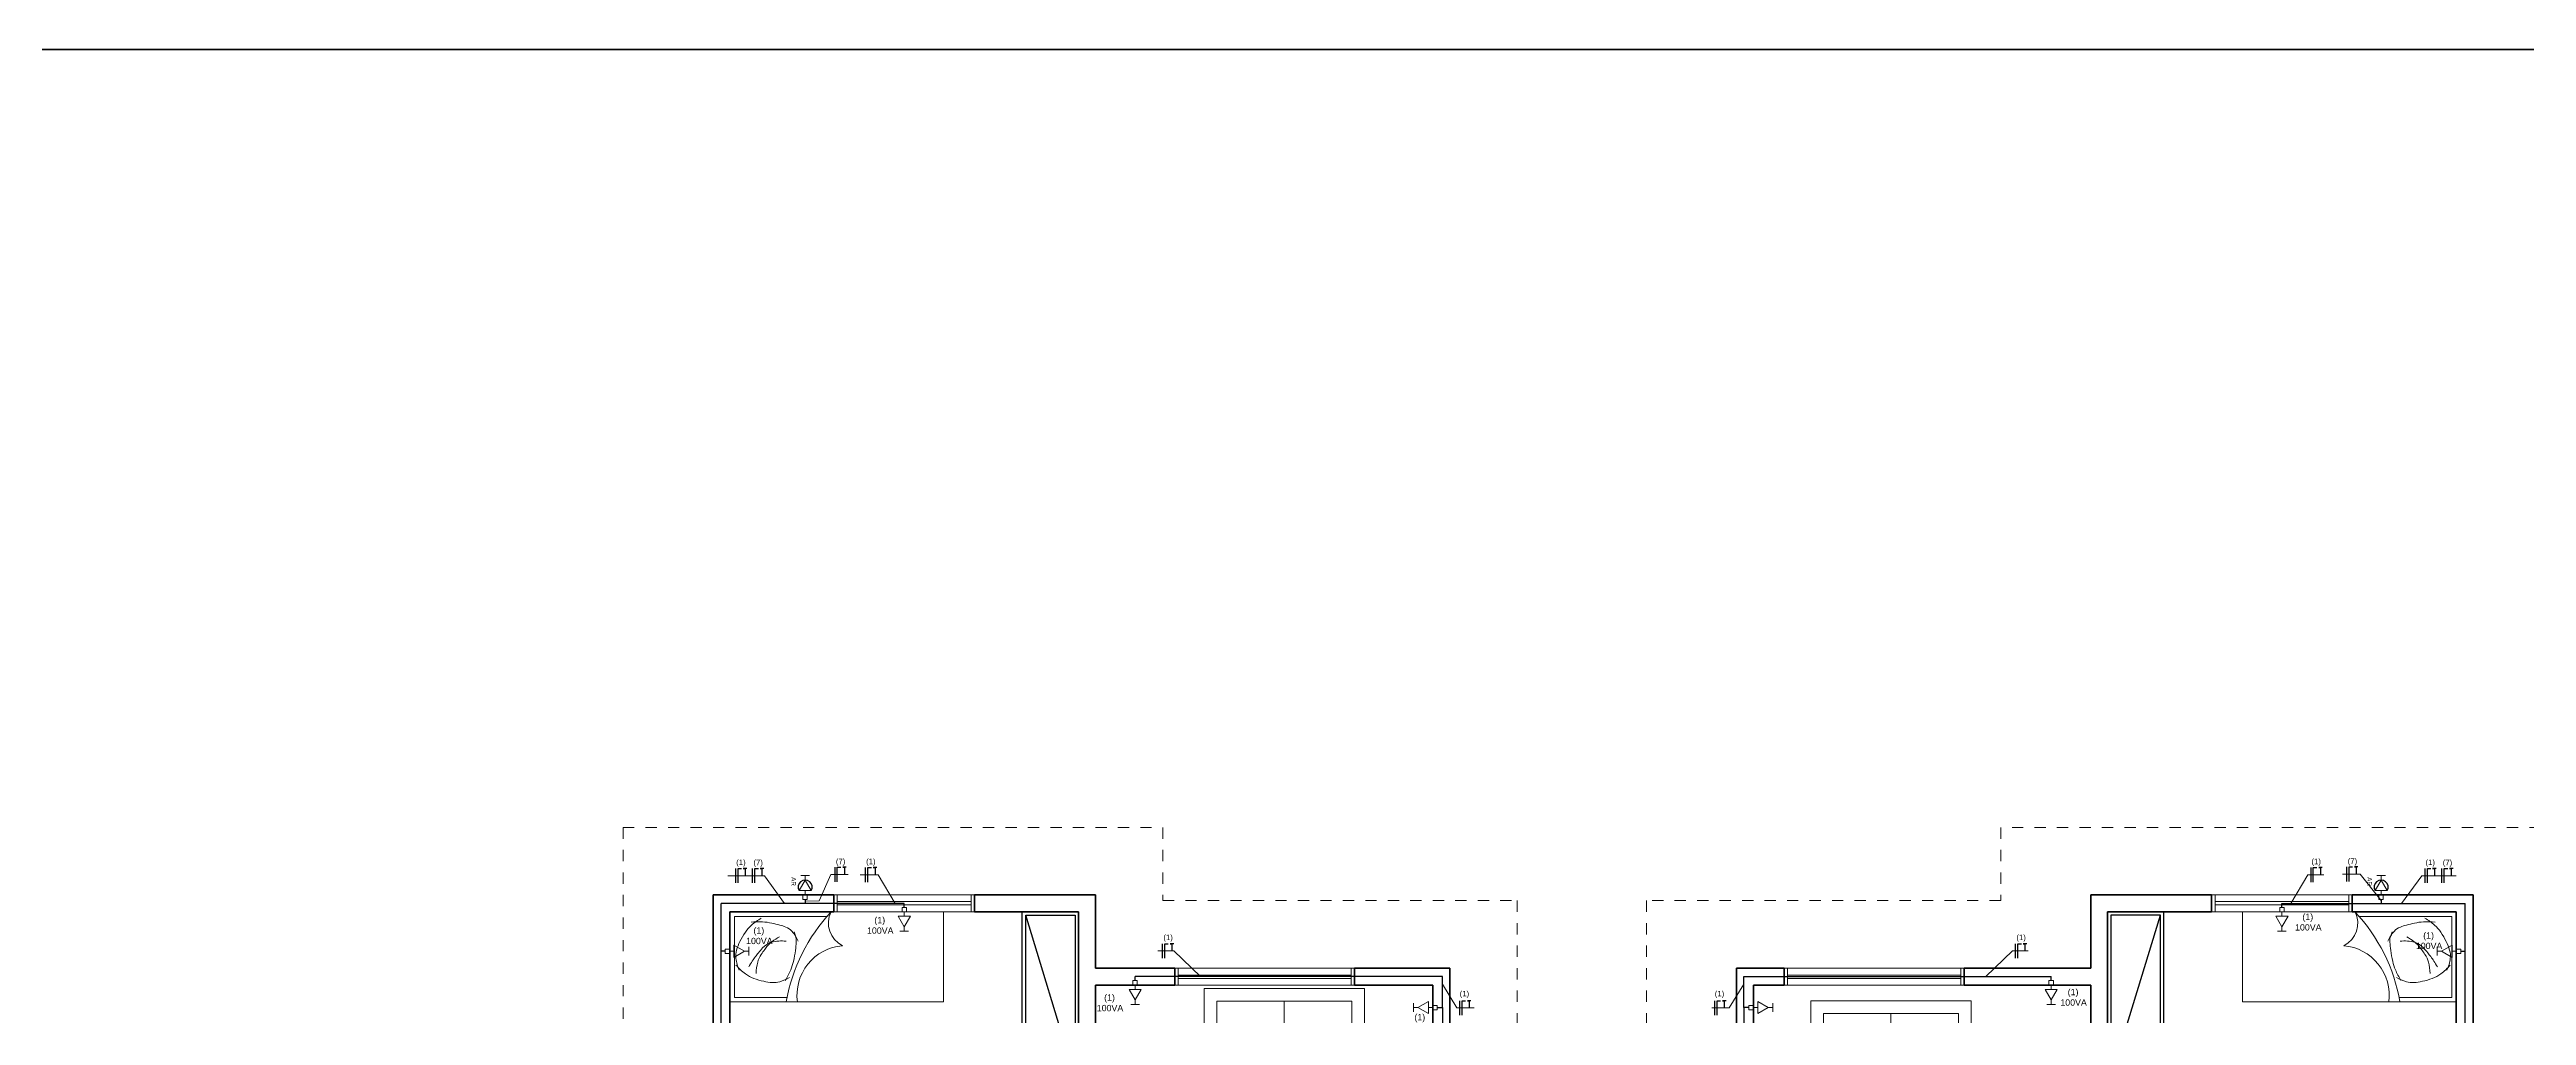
# Model space of a CAD drawing. Header units: inches. Extents: x 179598 to 179981, y 9195975 to 9196075.
# Drawn here: x 179658.79 to 179680.82, y 9196037.8 to 9196046.38 of the extents above; entities that cross this region are included whole.
import ezdxf

# ---------------------------------------------------------------- set-up
doc = ezdxf.new("R2010")
doc.units = ezdxf.units.IN
doc.header["$LTSCALE"] = 0.05
doc.header["$MEASUREMENT"] = 0
doc.linetypes.add('CONTINU', pattern=[0])
doc.linetypes.add('DASHED2', pattern=[0.375, 0.25, -0.125])
for name, color, linetype in [('Electric', 10, 'Continuous'), ('LAYOUT', 7, 'CONTINU'), ('PTO', 1, 'Continuous')]:
    doc.layers.add(name, color=color, linetype=linetype)
for name, color, linetype, lineweight in [('Eletrodutos', 220, 'Continuous', 25), ('ESQUADRIA', 7, 'Continuous', 5), ('FNT', 30, 'Continuous', 25), ('HASTES', 250, 'Continuous', 25), ('NOTAS', 180, 'Continuous', 25), ('PAREDE', 7, 'Continuous', 50), ('PROJEÇÃO', 7, 'DASHED2', 0)]:
    doc.layers.add(name, color=color, linetype=linetype, lineweight=lineweight)
doc.styles.add('Cota', font='arial.ttf')

# ---------------------------------------------------------------- blocks, each defined once
blk = doc.blocks.new('A$C786F5E89')
at = {"layer": 'LAYOUT', "lineweight": 20}
for p, q in [((0.04, 1.86), (0.04, 1.032)), ((0.76, 1.86), (0.04, 1.86)), ((0.76, 1.393), (0.76, 1.86))]:
    blk.add_line(p, q, dxfattribs=at)
blk.add_lwpolyline([(0.8, 1.9), (0, 1.9), (0, 0), (0.8, 0)], close=True, dxfattribs=at)
for points in [[(0.056, 1.621, -0.050543), (0.118, 1.708, -0.064376), (0.181, 1.763, -0.03352), (0.264, 1.811, -0.039598), (0.339, 1.841, -0.109626), (0.414, 1.847, -0.0754), (0.518, 1.817)], [(0.473, 1.846, -0.057152), (0.551, 1.763, -0.075208), (0.591, 1.687, -0.030275), (0.617, 1.599, -0.036967), (0.628, 1.524, -0.089016), (0.621, 1.457, -0.061822), (0.582, 1.369)], [(0.092, 1.712, 0.034352), (0.089, 1.61, 0.04249), (0.1, 1.528, 0.015911), (0.117, 1.457, 0.020937), (0.135, 1.403, 0.121269), (0.173, 1.348, 0.080025), (0.259, 1.293)], [(0.222, 1.46, -0.040593), (0.263, 1.524, -0.055645), (0.3, 1.564, -0.015363), (0.335, 1.591, -0.01263), (0.378, 1.622, -0.082628), (0.447, 1.653, -0.061291), (0.547, 1.668)], [(0.261, 1.401, -0.103492), (0.27, 1.53, -0.14369), (0.32, 1.609, -0.007817), (0.364, 1.647, -0.010698), (0.398, 1.674, -0.020146), (0.437, 1.701, -0.015912), (0.489, 1.732)], [(0.609, 1.408, -0.033461), (0.514, 1.359, -0.04596), (0.44, 1.335, -0.01901), (0.342, 1.317, -0.025886), (0.269, 1.31, -0.088683), (0.213, 1.317, -0.020726), (0.178, 1.33)]]:
    blk.add_lwpolyline(points, format="xyb", dxfattribs=at)
for centre, radius, start, end in [((1.063, -0.127), 1.549, 99.7881, 133.342), ((0.741, 0.862), 0.442, 82.301, 175.0186), ((0.1, 0.8), 0.224, 26.5651, 116.5651)]:
    blk.add_arc(centre, radius, start, end, dxfattribs=at)
blk = doc.blocks.new('A$C161E2D06')
at = {"layer": 'LAYOUT'}
blk.add_line((0.03, 1.47), (0.47, 0.03), dxfattribs=at)
for points in [[(0, 1.5), (0.5, 1.5), (0.5, 0), (0, 0)], [(0.03, 1.47), (0.47, 1.47), (0.47, 0.03), (0.03, 0.03)]]:
    blk.add_lwpolyline(points, close=True, dxfattribs=at)
blk = doc.blocks.new('A$C39A72CA2')
at = {"layer": 'ESQUADRIA'}
for points in [[(0, 0), (0.03, 0), (0.03, 0.15), (0, 0.15)], [(1.22, 0), (0.03, 0), (0.03, 0.15), (1.22, 0.15)], [(0.03, 0.058), (1.22, 0.058), (1.22, 0.088), (0.03, 0.088)], [(1.22, 0), (1.25, 0), (1.25, 0.15), (1.22, 0.15)]]:
    blk.add_lwpolyline(points, close=True, dxfattribs=at)
blk = doc.blocks.new('A$C4C83112E')
at = {"layer": 'ESQUADRIA'}
for points in [[(0.03, 0), (0, 0), (0, 0.15), (0.03, 0.15)], [(0.03, 0), (1.57, 0), (1.57, 0.15), (0.03, 0.15)], [(1.57, 0.058), (0.03, 0.058), (0.03, 0.088), (1.57, 0.088)], [(1.6, 0), (1.57, 0), (1.57, 0.15), (1.6, 0.15)]]:
    blk.add_lwpolyline(points, close=True, dxfattribs=at)
blk = doc.blocks.new('A$C71760755')
at = {"layer": 'LAYOUT', "lineweight": 20}
for p, q in [((0, 0.05), (0, 0.88)), ((0, 0.88), (1.76, 0.88)), ((1.76, 0.88), (1.76, 0.05)), ((0.14, 0), (0.14, 0.74)), ((0.14, 0.74), (1.62, 0.74)), ((0.88, 0.74), (0.88, 0)), ((1.62, 0.74), (1.62, 0)), ((0.14, 0.05), (0, 0.05)), ((1.62, 0.05), (1.76, 0.05)), ((0.14, 0), (1.62, 0))]:
    blk.add_line(p, q, dxfattribs=at)
blk = doc.blocks.new('ta30')
at = {"lineweight": 5}
for p, q in [((-0.139, 0.1), (0, 0.34)), ((-0.139, 0.1), (0.139, 0.1)), ((-0.1, 0.44), (0.1, 0.44)), ((-0.05, 0), (-0.05, -0.1)), ((-0.05, 0), (0.05, 0)), ((0, 0.44), (0, 0.34)), ((0.139, 0.1), (0, 0.34)), ((0, 0.1), (0, 0)), ((0.05, 0), (0.05, -0.1)), ((-0.05, -0.1), (0.05, -0.1))]:
    blk.add_line(p, q, dxfattribs=at)
blk = doc.blocks.new('LinguaNoSeu')
at = {"layer": 'Electric', "linetype": 'CONTINU', "lineweight": 20}
blk.add_lwpolyline([(179679.506, 9196029.819), (179679.545, 9196029.819), (179679.545, 9196029.858), (179679.506, 9196029.858), (179679.506, 9196029.819), (179679.506, 9196029.858), (179679.526, 9196029.858), (179679.526, 9196029.897), (179679.58, 9196029.897), (179679.526, 9196029.991), (179679.472, 9196029.897), (179679.526, 9196029.897), (179679.58, 9196029.897), (179679.526, 9196029.991), (179679.526, 9196030.03), (179679.565, 9196030.03), (179679.487, 9196030.03)], dxfattribs=at)
at = {"layer": 'PTO', "linetype": 'CONTINU', "lineweight": 30}
blk.add_arc((179679.526, 9196029.928), 0.0625, 330, 210, dxfattribs=at)
at = {"layer": 'Electric', "linetype": 'CONTINU', "lineweight": 20, "style": 'Cota'}
blk.add_text('AR', height=0.0407, rotation=270, dxfattribs=at).set_placement((179679.403, 9196030.017))

msp = doc.modelspace()

# ---------------------------------------------------------------- linework, layer by layer
at = {"color": 102, "lineweight": 40}
msp.add_lwpolyline([(179604.631, 9196046.38), (179691.875, 9196046.38), (179691.875, 9196006.604), (179604.631, 9196006.604)], close=True, dxfattribs=at)
at = {"layer": 'Eletrodutos', "linetype": 'CONTINU', "lineweight": 30}
for p, q in [((179664.767, 9196036.619), (179664.767, 9196038.794)), ((179666.394, 9196038.794), (179664.767, 9196038.794)), ((179665.512, 9196038.831), (179665.512, 9196038.794)), ((179666.394, 9196038.758), (179666.394, 9196038.794)), ((179678.644, 9196038.794), (179680.272, 9196038.794)), ((179678.644, 9196038.758), (179678.644, 9196038.794)), ((179679.526, 9196038.831), (179679.526, 9196038.794)), ((179680.272, 9196036.619), (179680.272, 9196038.794)), ((179664.802, 9196038.369), (179664.767, 9196038.369)), ((179680.236, 9196038.369), (179680.272, 9196038.369)), ((179671.179, 9196038.144), (179668.447, 9196038.144)), ((179668.447, 9196038.108), (179668.447, 9196038.144)), ((179671.179, 9196037.869), (179671.179, 9196038.144)), ((179673.859, 9196038.144), (179676.592, 9196038.144)), ((179673.859, 9196037.869), (179673.859, 9196038.144)), ((179676.592, 9196038.108), (179676.592, 9196038.144)), ((179671.133, 9196037.869), (179671.179, 9196037.869)), ((179671.179, 9196037.869), (179671.179, 9196036.615)), ((179673.905, 9196037.869), (179673.859, 9196037.869)), ((179673.859, 9196037.869), (179673.859, 9196036.615))]:
    msp.add_line(p, q, dxfattribs=at)
at = {"layer": 'FNT', "linetype": 'CONTINU', "lineweight": 30}
for p, q in [((179664.893, 9196039.105), (179664.893, 9196038.976)), ((179665.043, 9196039.105), (179665.043, 9196038.976)), ((179665.776, 9196039.115), (179665.776, 9196038.987)), ((179666.048, 9196039.112), (179666.048, 9196038.984)), ((179678.9, 9196039.112), (179678.9, 9196038.984)), ((179679.219, 9196039.118), (179679.219, 9196038.989)), ((179679.914, 9196039.105), (179679.914, 9196038.976)), ((179680.064, 9196039.105), (179680.064, 9196038.976)), ((179668.688, 9196038.436), (179668.688, 9196038.308)), ((179676.273, 9196038.436), (179676.273, 9196038.308)), ((179671.331, 9196037.93), (179671.331, 9196037.801)), ((179673.599, 9196037.93), (179673.599, 9196037.801))]:
    msp.add_line(p, q, dxfattribs=at)
for points in [[(179664.916, 9196038.976), (179664.916, 9196039.105), (179664.947, 9196039.105)], [(179664.994, 9196039.105), (179664.963, 9196039.105), (179664.979, 9196039.105), (179664.979, 9196039.04)], [(179665.066, 9196038.976), (179665.066, 9196039.105), (179665.097, 9196039.105)], [(179665.145, 9196039.105), (179665.114, 9196039.105), (179665.129, 9196039.105), (179665.129, 9196039.04)], [(179665.799, 9196038.987), (179665.799, 9196039.115), (179665.83, 9196039.115)], [(179665.878, 9196039.115), (179665.847, 9196039.115), (179665.862, 9196039.115), (179665.862, 9196039.051)], [(179666.071, 9196038.984), (179666.071, 9196039.112), (179666.102, 9196039.112)], [(179666.149, 9196039.112), (179666.118, 9196039.112), (179666.134, 9196039.112), (179666.134, 9196039.048)], [(179678.923, 9196038.984), (179678.923, 9196039.112), (179678.954, 9196039.112)], [(179679.002, 9196039.112), (179678.971, 9196039.112), (179678.986, 9196039.112), (179678.986, 9196039.048)], [(179679.242, 9196038.989), (179679.242, 9196039.118), (179679.273, 9196039.118)], [(179679.32, 9196039.118), (179679.29, 9196039.118), (179679.305, 9196039.118), (179679.305, 9196039.054)], [(179679.937, 9196038.976), (179679.937, 9196039.105), (179679.968, 9196039.105)], [(179680.015, 9196039.105), (179679.984, 9196039.105), (179680, 9196039.105), (179680, 9196039.04)], [(179680.087, 9196038.976), (179680.087, 9196039.105), (179680.118, 9196039.105)], [(179680.166, 9196039.105), (179680.135, 9196039.105), (179680.15, 9196039.105), (179680.15, 9196039.04)], [(179668.711, 9196038.308), (179668.711, 9196038.436), (179668.742, 9196038.436)], [(179668.79, 9196038.436), (179668.759, 9196038.436), (179668.774, 9196038.436), (179668.774, 9196038.372)], [(179676.296, 9196038.308), (179676.296, 9196038.436), (179676.327, 9196038.436)], [(179676.375, 9196038.436), (179676.344, 9196038.436), (179676.359, 9196038.436), (179676.359, 9196038.372)], [(179671.354, 9196037.801), (179671.354, 9196037.93), (179671.385, 9196037.93)], [(179671.433, 9196037.93), (179671.402, 9196037.93), (179671.417, 9196037.93), (179671.417, 9196037.865)], [(179673.622, 9196037.801), (179673.622, 9196037.93), (179673.653, 9196037.93)], [(179673.701, 9196037.93), (179673.67, 9196037.93), (179673.685, 9196037.93), (179673.685, 9196037.865)]]:
    msp.add_lwpolyline(points, dxfattribs=at)
at = {"layer": 'HASTES', "linetype": 'CONTINU', "lineweight": 20}
for p, q in [((179665.742, 9196039.051), (179665.638, 9196038.816)), ((179665.742, 9196039.051), (179665.896, 9196039.051)), ((179666.002, 9196039.048), (179666.022, 9196039.048)), ((179679.339, 9196039.054), (179679.184, 9196039.054)), ((179679.339, 9196039.054), (179679.526, 9196038.819)), ((179665.638, 9196038.816), (179665.512, 9196038.813))]:
    msp.add_line(p, q, dxfattribs=at)
for points in [[(179665.33, 9196038.794), (179665.15, 9196039.04), (179664.825, 9196039.04)], [(179666.314, 9196038.794), (179666.163, 9196039.048), (179666.022, 9196039.048)], [(179678.724, 9196038.794), (179678.875, 9196039.048), (179679.016, 9196039.048)], [(179679.708, 9196038.794), (179679.888, 9196039.04), (179680.194, 9196039.04)], [(179669.028, 9196038.144), (179668.791, 9196038.372), (179668.649, 9196038.372)], [(179676.011, 9196038.144), (179676.248, 9196038.372), (179676.389, 9196038.372)], [(179671.179, 9196038.078), (179671.308, 9196037.865), (179671.463, 9196037.865)], [(179673.859, 9196038.078), (179673.73, 9196037.865), (179673.576, 9196037.865)]]:
    msp.add_lwpolyline(points, dxfattribs=at)
at = {"layer": 'PAREDE'}
for p, q in [((179664.694, 9196038.869), (179664.694, 9196036.119)), ((179664.694, 9196038.869), (179665.769, 9196038.869)), ((179665.769, 9196038.869), (179665.769, 9196038.719)), ((179667.019, 9196038.869), (179668.094, 9196038.869)), ((179667.019, 9196038.869), (179667.019, 9196038.719)), ((179668.094, 9196038.869), (179668.094, 9196038.219)), ((179676.944, 9196038.869), (179676.944, 9196038.219)), ((179678.019, 9196038.869), (179676.944, 9196038.869)), ((179678.019, 9196038.869), (179678.019, 9196038.719)), ((179680.344, 9196038.869), (179679.269, 9196038.869)), ((179679.269, 9196038.869), (179679.269, 9196038.719)), ((179680.344, 9196038.869), (179680.344, 9196036.119)), ((179664.844, 9196038.719), (179664.844, 9196036.269)), ((179664.844, 9196038.719), (179665.769, 9196038.719)), ((179667.019, 9196038.719), (179667.944, 9196038.719)), ((179667.944, 9196038.719), (179667.944, 9196036.269)), ((179677.094, 9196038.719), (179677.094, 9196036.269)), ((179678.019, 9196038.719), (179677.094, 9196038.719)), ((179680.194, 9196038.719), (179679.269, 9196038.719)), ((179680.194, 9196038.719), (179680.194, 9196036.269)), ((179668.799, 9196038.219), (179668.094, 9196038.219)), ((179668.799, 9196038.219), (179668.799, 9196038.069)), ((179671.244, 9196038.219), (179670.399, 9196038.219)), ((179670.399, 9196038.219), (179670.399, 9196038.069)), ((179671.244, 9196038.219), (179671.244, 9196033.119)), ((179673.794, 9196038.219), (179673.794, 9196033.119)), ((179673.794, 9196038.219), (179674.219, 9196038.219)), ((179674.219, 9196038.219), (179674.219, 9196038.069)), ((179675.819, 9196038.219), (179676.944, 9196038.219)), ((179675.819, 9196038.219), (179675.819, 9196038.069)), ((179668.094, 9196038.069), (179668.094, 9196036.119)), ((179668.799, 9196038.069), (179668.094, 9196038.069)), ((179671.094, 9196038.069), (179670.399, 9196038.069)), ((179671.094, 9196038.069), (179671.094, 9196033.269)), ((179673.944, 9196038.069), (179673.944, 9196033.269)), ((179673.944, 9196038.069), (179674.219, 9196038.069)), ((179675.819, 9196038.069), (179676.944, 9196038.069)), ((179676.944, 9196038.069), (179676.944, 9196036.119))]:
    msp.add_line(p, q, dxfattribs=at)
at = {"layer": 'PROJEÇÃO'}
for points in [[(179671.844, 9196028.219), (179671.844, 9196022.019), (179663.894, 9196022.019), (179663.894, 9196025.919), (179663.894, 9196025.919), (179663.894, 9196026.519), (179663.894, 9196026.519), (179663.894, 9196030.419), (179663.894, 9196030.419), (179663.894, 9196031.069), (179663.894, 9196031.069), (179663.894, 9196034.969), (179663.894, 9196034.969), (179663.894, 9196035.569), (179663.894, 9196035.569), (179663.894, 9196039.469), (179668.694, 9196039.469), (179668.694, 9196038.819), (179671.844, 9196038.819), (179671.844, 9196033.269)], [(179672.994, 9196028.219), (179672.994, 9196022.019), (179680.944, 9196022.019), (179680.944, 9196025.919), (179680.944, 9196025.919), (179680.944, 9196026.469), (179680.944, 9196026.469), (179680.944, 9196030.419), (179680.944, 9196030.419), (179680.944, 9196031.069), (179680.944, 9196031.069), (179680.944, 9196034.969), (179680.944, 9196034.969), (179680.944, 9196035.569), (179680.944, 9196035.569), (179680.944, 9196039.469), (179676.144, 9196039.469), (179676.144, 9196038.819), (179672.994, 9196038.819), (179672.994, 9196033.269)]]:
    msp.add_lwpolyline(points, dxfattribs=at)

# ---------------------------------------------------------------- block references
at = {"layer": 'ESQUADRIA', "rotation": 180}
msp.add_blockref('A$C39A72CA2', (179667.019, 9196038.869), dxfattribs=at)
at = {"layer": 'ESQUADRIA', "xscale": -1, "rotation": 180}
msp.add_blockref('A$C39A72CA2', (179678.019, 9196038.869), dxfattribs=at)
at = {"layer": 'ESQUADRIA'}
for p in [(179668.799, 9196038.069), (179674.219, 9196038.069)]:
    msp.add_blockref('A$C4C83112E', p, dxfattribs=at)
at = {"layer": 'LAYOUT', "lineweight": 20, "xscale": -1, "rotation": 90}
msp.add_blockref('A$C786F5E89', (179666.744, 9196038.719), dxfattribs=at)
at = {"layer": 'LAYOUT', "rotation": 180}
msp.add_blockref('A$C161E2D06', (179667.944, 9196038.719), dxfattribs=at)
at = {"layer": 'LAYOUT', "xscale": -1, "rotation": 180}
msp.add_blockref('A$C161E2D06', (179677.094, 9196038.719), dxfattribs=at)
at = {"layer": 'LAYOUT', "lineweight": 20, "rotation": 270}
msp.add_blockref('A$C786F5E89', (179678.294, 9196038.719), dxfattribs=at)
at = {"layer": 'LAYOUT', "lineweight": 20}
for p, xscale, yscale, zscale in [((179669.06, 9196037.325), 0.8108108108234866, 0.8108108108234866, 0.8108108108234866), ((179675.881, 9196037.215), -0.8108108108234866, 0.8108108108234876, 0.8108108108234876)]:
    msp.add_blockref('A$C71760755', p, dxfattribs=dict(at, xscale=xscale, yscale=yscale, zscale=zscale))
at = {"layer": 'PTO', "linetype": 'CONTINU', "lineweight": 30}
for p in [(-14.013, 9.011), (0, 9.011)]:
    msp.add_blockref('LinguaNoSeu', p, dxfattribs=at)
at = {"layer": 'PTO'}
for p, xscale, yscale, zscale, rotation in [((179666.394, 9196038.719), 0.3906251953034036, 0.3906251953034036, 0.3906251953034036, 180), ((179678.644, 9196038.719), -0.3906251953034036, 0.3906251953034036, 0.3906251953034036, 180), ((179664.841, 9196038.369), 0.3906251953034037, 0.3906251953034037, 0.3906251953034037, 270), ((179680.197, 9196038.369), -0.3906251953034037, 0.3906251953034037, 0.3906251953034037, 90), ((179668.447, 9196038.069), -0.3906251953034036, 0.3906251953034036, 0.3906251953034036, 180), ((179676.592, 9196038.069), 0.3906251953034036, 0.3906251953034036, 0.3906251953034036, 180), ((179671.094, 9196037.869), -0.3906251953034036, 0.3906251953034036, 0.3906251953034036, 90.00000000000007), ((179673.944, 9196037.869), 0.3906251953034036, 0.3906251953034036, 0.3906251953034036, 269.9999999999999)]:
    msp.add_blockref('ta30', p, dxfattribs=dict(at, xscale=xscale, yscale=yscale, zscale=zscale, rotation=rotation))

# ---------------------------------------------------------------- texts
at = {"layer": 'FNT', "linetype": 'CONTINU', "lineweight": 20, "char_height": 0.0493, "attachment_point": 1, "style": 'Cota'}
for s, insert in [('(1)', (179664.9, 9196039.184)), ('(7)', (179665.053, 9196039.182)), ('(7)', (179665.786, 9196039.192)), ('(1)', (179666.055, 9196039.192)), ('(1)', (179678.907, 9196039.192)), ('(7)', (179679.229, 9196039.195)), ('(1)', (179679.921, 9196039.184)), ('(7)', (179680.074, 9196039.182)), ('(1)', (179668.698, 9196038.517)), ('(1)', (179676.283, 9196038.517)), ('(1)', (179671.333, 9196038.017)), ('(1)', (179673.601, 9196038.017))]:
    msp.add_mtext_dynamic_manual_height_columns(s, width=0.0402, gutter_width=0.5, heights=[0], dxfattribs=dict(at, insert=insert))
at = {"layer": 'NOTAS', "linetype": 'CONTINU', "lineweight": 30, "char_height": 0.0561, "attachment_point": 1, "style": 'Cota'}
for insert in [(179666.063, 9196038.674), (179678.761, 9196038.703), (179664.988, 9196038.582), (179679.835, 9196038.538), (179668.106, 9196037.986), (179676.674, 9196038.035), (179670.865, 9196037.811)]:
    msp.add_mtext_dynamic_manual_height_columns('   (1)\\P100VA', width=0.41535, gutter_width=0.5, heights=[0], dxfattribs=dict(at, insert=insert))

doc.saveas('drawing.dxf')
